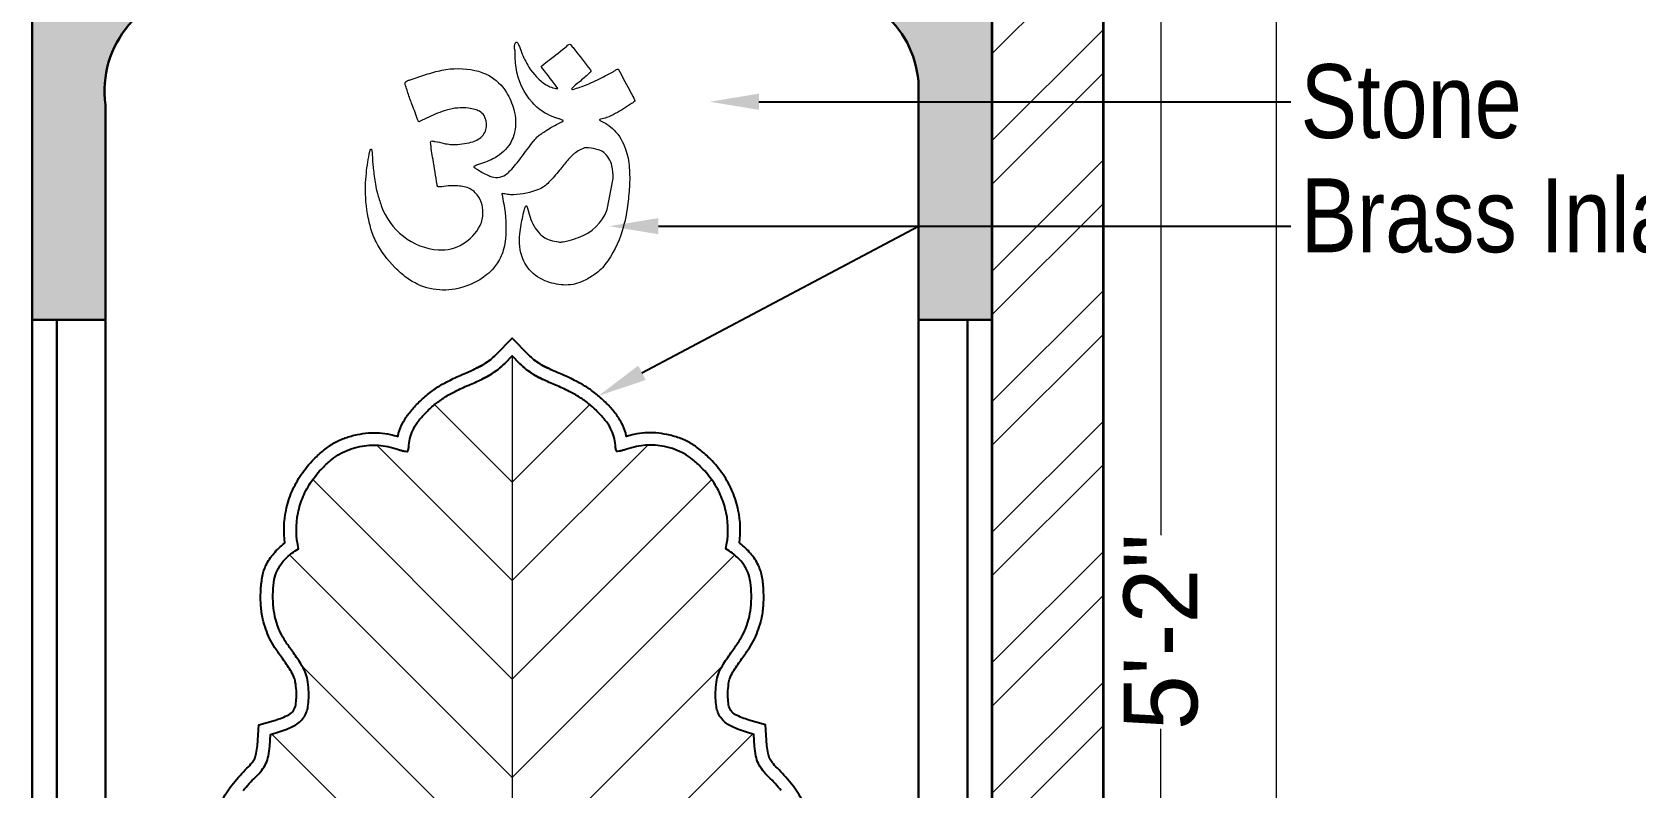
# Model space of a CAD drawing. Header units: millimetres. Extents: x 56222 to 3066687, y -650199 to -121287.
# Drawn here: x 141837.1 to 141902.2, y -185277 to -185246.3 of the extents above; entities that cross this region are included whole.
import ezdxf
from ezdxf import colors
from ezdxf.entities.mleader import LeaderData, LeaderLine
from ezdxf.math import Vec2, Vec3

# ---------------------------------------------------------------- set-up
doc = ezdxf.new("R2010")
doc.units = ezdxf.units.MM
doc.header["$MEASUREMENT"] = 0
doc.header["$PDMODE"] = 35
doc.linetypes.add('DASHED', pattern=[0.75, 0.5, -0.25])
doc.layers.get('Defpoints').update_dxf_attribs({"color": 220})
for name, color, linetype, lineweight in [('$TD_AUDIT_GENERATED_(A0BDF17)', 32, 'Continuous', 30), ('FURNITURE', 32, 'Continuous', 9), ('furniture dimensions', 1, 'DASHED', 0), ('Text', 7, 'Continuous', 15), ('wall', 7, 'Continuous', 30)]:
    doc.layers.add(name, color=color, linetype=linetype, lineweight=lineweight)
doc.layers.add('AR HATCH-7', color=7, linetype='Continuous')
doc.layers.add('hatch', color=250, linetype='Continuous', lineweight=9, transparency=0.5)
doc.styles.add('century g', font='GOTHIC.TTF')
doc.styles.add('style4', font='ARIALN.TTF')
doc.dimstyles.new('Archana', dxfattribs={"dimtxt": 2, "dimasz": 0.75, "dimexe": 0.5, "dimexo": 0.5, "dimgap": 0, "dimtad": 0, "dimzin": 0, "dimdsep": 46, "dimlunit": 4, "dimtxsty": 'century g', "dimblk": 'OBLIQUE', "dimcen": 0, "dimdle": 1, "dimclrd": 256, "dimclre": 256, "dimclrt": 256, "dimadec": 0, "dimazin": 0, "dimtfac": 1, "dimtofl": 0, "dimtmove": 1, "dimatfit": 3, "dimfxl": 1, "dimfxlon": 1, "dimtolj": 1, "dimtzin": 0, "dimlwd": -1, "dimlwe": -1, "dimarcsym": 0})

# ---------------------------------------------------------------- blocks, each defined once
blk = doc.blocks.new('_Oblique')
at = {"layer": 'wall', "color": 0, "lineweight": -2}
blk.add_line((-0.5, -0.5), (0.5, 0.5), dxfattribs=at)
blk = doc.blocks.new('*D486')
at = {"layer": 'Defpoints', "color": 0, "linetype": 'Continuous', "lineweight": 30, "transparency": 16777216}
for p in [(141872.49, -185239.601), (141882.918, -185239.601), (141872.49, -185301.75)]:
    blk.add_point(p, dxfattribs=at)
at = {"layer": 'furniture dimensions', "color": 5, "linetype": 'Continuous', "transparency": 16777216}
for p, q in [((141882.918, -185238.601), (141882.918, -185266.742)), ((141878.918, -185239.601), (141883.418, -185239.601)), ((141882.918, -185302.75), (141882.918, -185274.609))]:
    blk.add_line(p, q, dxfattribs=at)
at = {"layer": 'furniture dimensions', "color": 5, "linetype": 'ByBlock', "transparency": 16777216}
blk.add_line((141878.918, -185301.75), (141883.418, -185301.75), dxfattribs=at)
at = {"layer": 'furniture dimensions', "color": 5, "linetype": 'Continuous', "transparency": 16777216, "xscale": 1.5, "yscale": 1.5, "zscale": 1.5}
for p, rotation in [((141882.918, -185239.601), 90), ((141882.918, -185301.75), 270)]:
    blk.add_blockref('_Oblique', p, dxfattribs=dict(at, rotation=rotation))
at = {"layer": 'furniture dimensions', "linetype": 'Continuous', "lineweight": 0, "transparency": 16777216, "insert": (141882.918, -185270.675), "char_height": 3, "attachment_point": 5, "rotation": 90, "style": 'century g'}
blk.add_mtext('\\A1;5\'-2"', dxfattribs=at)

msp = doc.modelspace()

# ---------------------------------------------------------------- hatches: boundary and pattern name
at = {"layer": 'AR HATCH-7', "lineweight": 18, "true_color": 0x939598, "transparency": 33554687}
h = msp.add_hatch(dxfattribs=at)
h.set_pattern_fill('ANSI32', color=252, scale=10)
h.set_pattern_definition([(45, (2644.41, -1134.8106), (-2.65165043, 2.65165043), []), (45, (2646.1777, -1134.8106), (-2.65165043, 2.65165043), [])])
h.paths.add_polyline_path([(141880.564, -185235.601), (141876.064, -185235.601), (141876.064, -185262.103), (141880.564, -185262.103)])
h.paths.add_polyline_path([(141880.564, -185262.103), (141876.064, -185262.103), (141876.064, -185282.251), (141880.564, -185282.251)])
h.paths.add_polyline_path([(141880.564, -185282.251), (141876.064, -185282.251), (141876.064, -185293.562), (141880.564, -185293.562)])
h.paths.add_polyline_path([(141880.564, -185293.562), (141876.064, -185293.562), (141876.064, -185346.601), (141880.564, -185346.601)])
at = {"layer": 'FURNITURE', "lineweight": 30, "true_color": 0xf1e8df, "transparency": 33554687}
h = msp.add_hatch(color=254, dxfattribs=at)
h.dxf.hatch_style = 1
edge = h.paths.add_edge_path()
edge.add_line((141876.064, -185239.601), (141837.063, -185239.601))
edge.add_line((141837.063, -185239.601), (141837.064, -185257.996))
edge.add_line((141837.064, -185257.996), (141840.064, -185257.996))
edge.add_line((141840.064, -185257.996), (141840.063, -185248.601))
edge.add_arc((141844.063, -185248.601), 4, 90, 180, ccw=False)
edge.add_line((141844.063, -185244.601), (141869.064, -185244.601))
edge.add_arc((141869.064, -185248.601), 4, 0, 90, ccw=False)
edge.add_line((141873.064, -185248.601), (141873.064, -185257.996))
edge.add_line((141873.064, -185257.996), (141876.064, -185257.996))
edge.add_line((141876.064, -185257.996), (141876.064, -185239.601))

# ---------------------------------------------------------------- linework, layer by layer
at = {"layer": '$TD_AUDIT_GENERATED_(A0BDF17)', "linetype": 'Continuous', "lineweight": 25, "ltscale": 2, "elevation": 0.259}
for points in [[(141844.802, -185277.473, -0.037321), (141845.247, -185276.816, -0.033715), (141845.792, -185276.215, 0.03399), (141846.003, -185275.983, 0.059375), (141846.106, -185275.814, 0.058071), (141846.17, -185275.619, 0.031069), (141846.216, -185275.288), (141846.278, -185274.459), (141846.944, -185274.26, 0.047452), (141847.487, -185274.041, 0.11926), (141847.681, -185273.872, 0.120288), (141847.774, -185273.637, 0.048716), (141847.797, -185273.063, 0.029208), (141847.756, -185272.709, 0.056447), (141847.694, -185272.498, 0.044127), (141847.557, -185272.24, 0.011942), (141847.23, -185271.762, -0.011658), (141846.928, -185271.32, -0.028626), (141846.713, -185270.944, -0.034013), (141846.558, -185270.572, -0.024147), (141846.441, -185270.163, -0.040185), (141846.358, -185269.611, -0.028816), (141846.351, -185269.018, -0.029157), (141846.41, -185268.461, -0.072514), (141846.564, -185267.974, -0.062621), (141846.882, -185267.486, -0.055887), (141847.309, -185267.082, -0.002858), (141847.335, -185267.063, -0.086744), (141847.378, -185265.738, -0.04945), (141847.615, -185264.981, -0.048683), (141847.999, -185264.278, -0.046634), (141848.513, -185263.656, -0.025646), (141848.92, -185263.287, -0.041705), (141849.337, -185263.001, -0.04425), (141849.785, -185262.795, -0.033826), (141850.277, -185262.658, -0.033018), (141850.723, -185262.595, -0.035832), (141851.169, -185262.594, -0.034796), (141851.617, -185262.657, -0.018677), (141851.921, -185262.733, -0.015028), (141851.953, -185262.606, -0.051007), (141852.125, -185262.178, -0.045911), (141852.388, -185261.772, -0.030632), (141852.728, -185261.391, -0.023823), (141853.13, -185261.029, -0.029739), (141853.549, -185260.725, -0.026834), (141854.026, -185260.456, -0.01467), (141854.603, -185260.191, 0.01056), (141855.106, -185259.965, 0.025261), (141855.436, -185259.788, 0.031824), (141855.68, -185259.618, 0.030833), (141855.905, -185259.416), (141856.564, -185258.744), (141857.222, -185259.416, 0.030833), (141857.447, -185259.618, 0.031824), (141857.691, -185259.788, 0.025261), (141858.021, -185259.965, 0.025261)], [(141868.325, -185277.473, 0.037321), (141867.88, -185276.816, 0.033715), (141867.335, -185276.215, -0.03399), (141867.124, -185275.983, -0.059375), (141867.021, -185275.814, -0.058071), (141866.957, -185275.619, -0.031069), (141866.911, -185275.288), (141866.849, -185274.459), (141866.183, -185274.26, -0.047452), (141865.64, -185274.041, -0.11926), (141865.447, -185273.872, -0.120288), (141865.354, -185273.637, -0.048716), (141865.33, -185273.063, -0.029208), (141865.371, -185272.709, -0.056447), (141865.433, -185272.498, -0.044127), (141865.57, -185272.24, -0.011942), (141865.897, -185271.762, 0.011658), (141866.199, -185271.32, 0.028626), (141866.414, -185270.944, 0.034013), (141866.569, -185270.572, 0.024147), (141866.686, -185270.163, 0.040185), (141866.769, -185269.611, 0.028816), (141866.776, -185269.018, 0.029157), (141866.718, -185268.461, 0.072514), (141866.563, -185267.974, 0.062621), (141866.245, -185267.486, 0.055887), (141865.818, -185267.082, 0.002858), (141865.792, -185267.063, 0.086744), (141865.75, -185265.738, 0.04945), (141865.513, -185264.981, 0.048683), (141865.128, -185264.278, 0.046634), (141864.614, -185263.656, 0.025646), (141864.207, -185263.287, 0.041705), (141863.79, -185263.001, 0.04425), (141863.342, -185262.795, 0.033826), (141862.851, -185262.658, 0.033018), (141862.404, -185262.595, 0.035832), (141861.959, -185262.594, 0.034796), (141861.51, -185262.657, 0.018677), (141861.207, -185262.733, 0.015028), (141861.174, -185262.606, 0.051007), (141861.002, -185262.178, 0.045911), (141860.739, -185261.772, 0.030632), (141860.399, -185261.391, 0.023823), (141859.997, -185261.029, 0.029739), (141859.578, -185260.725, 0.026834), (141859.101, -185260.456, 0.01467), (141858.524, -185260.191, -0.01056), (141858.021, -185259.965, -0.025261), (141857.691, -185259.788, -0.031824), (141857.447, -185259.618, -0.030833), (141857.222, -185259.416), (141856.564, -185258.744), (141855.905, -185259.416, -0.030833), (141855.68, -185259.618, -0.031824), (141855.436, -185259.788, -0.025261), (141855.106, -185259.965, -0.025261)], [(141845.639, -185277.126, -0.033715), (141846.139, -185276.576, 0.03399), (141846.395, -185276.293, 0.059375), (141846.561, -185276.023, 0.058071), (141846.66, -185275.718, 0.031069), (141846.714, -185275.325), (141846.751, -185274.84), (141847.087, -185274.74, 0.047452), (141847.717, -185274.484, 0.11926), (141848.088, -185274.161, 0.120288), (141848.269, -185273.706, 0.048716), (141848.296, -185273.034, 0.029208), (141848.248, -185272.622, 0.056447), (141848.155, -185272.304, 0.044127), (141847.976, -185271.968, 0.011942), (141847.636, -185271.47, -0.011658), (141847.347, -185271.048, -0.028626), (141847.16, -185270.721, -0.034013), (141847.031, -185270.412, -0.024147), (141846.928, -185270.05, -0.040185), (141846.857, -185269.576, -0.028816), (141846.851, -185269.041, -0.029157), (141846.903, -185268.542, -0.072514), (141847.014, -185268.193, -0.062621), (141847.264, -185267.809, -0.055887), (141847.61, -185267.482, -0.035635), (141847.889, -185267.301, -0.110434), (141847.867, -185265.839, -0.04945), (141848.075, -185265.177, -0.048683), (141848.412, -185264.559, -0.046634), (141848.867, -185264.009, -0.025646), (141849.236, -185263.674, -0.041705), (141849.585, -185263.435, -0.04425), (141849.953, -185263.267, -0.033826), (141850.379, -185263.147, -0.033018), (141850.76, -185263.094, -0.035832), (141851.134, -185263.093, -0.034796), (141851.514, -185263.146, -0.028001), (141851.912, -185263.254, 0.010175), (141852.051, -185263.297, 0.014758), (141852.176, -185263.329, 0.01028), (141852.279, -185263.35, 0.18541), (141852.312, -185263.344, 0.17417), (141852.331, -185263.32, 0.022736), (141852.348, -185263.259, 0.024245), (141852.363, -185263.181, 0.018084), (141852.372, -185263.094, -0.053163), (141852.434, -185262.744, -0.051007), (141852.568, -185262.41, -0.045911), (141852.781, -185262.081, -0.030632), (141853.08, -185261.746, -0.023823), (141853.447, -185261.415, -0.029739), (141853.818, -185261.147, -0.026834), (141854.248, -185260.904, -0.01467), (141854.798, -185260.652, 0.01056), (141855.321, -185260.417, 0.025261), (141855.695, -185260.215, 0.031824), (141855.991, -185260.009, 0.030833), (141856.262, -185259.766), (141856.564, -185259.458), (141856.865, -185259.766, 0.030833), (141857.136, -185260.009, 0.031824), (141857.432, -185260.215, 0.025261), (141857.806, -185260.417)], [(141867.488, -185277.126, 0.033715), (141866.988, -185276.576, -0.03399), (141866.732, -185276.293, -0.059375), (141866.567, -185276.023, -0.058071), (141866.467, -185275.718, -0.031069), (141866.413, -185275.325), (141866.376, -185274.84), (141866.04, -185274.74, -0.047452), (141865.41, -185274.484, -0.11926), (141865.039, -185274.161, -0.120288), (141864.858, -185273.706, -0.048716), (141864.831, -185273.034, -0.029208), (141864.879, -185272.622, -0.056447), (141864.973, -185272.304, -0.044127), (141865.151, -185271.968, -0.011942), (141865.491, -185271.47, 0.011658), (141865.78, -185271.048, 0.028626), (141865.967, -185270.721, 0.034013), (141866.096, -185270.412, 0.024147), (141866.199, -185270.05, 0.040185), (141866.27, -185269.576, 0.028816), (141866.277, -185269.041, 0.029157), (141866.224, -185268.542, 0.072514), (141866.113, -185268.193, 0.062621), (141865.863, -185267.809, 0.055887), (141865.517, -185267.482, 0.035635), (141865.238, -185267.301, 0.110434), (141865.26, -185265.839, 0.04945), (141865.052, -185265.177, 0.048683), (141864.715, -185264.559, 0.046634), (141864.26, -185264.009, 0.025646), (141863.891, -185263.674, 0.041705), (141863.542, -185263.435, 0.04425), (141863.175, -185263.267, 0.033826), (141862.748, -185263.147, 0.033018), (141862.368, -185263.094, 0.035832), (141861.993, -185263.093, 0.034796), (141861.613, -185263.146, 0.028001), (141861.215, -185263.254, -0.010175), (141861.076, -185263.297, -0.014758), (141860.951, -185263.329, -0.01028), (141860.848, -185263.35, -0.18541), (141860.815, -185263.344, -0.17417), (141860.797, -185263.32, -0.022736), (141860.779, -185263.259, -0.024245), (141860.764, -185263.181, -0.018084), (141860.755, -185263.094, 0.053163), (141860.694, -185262.744, 0.051007), (141860.56, -185262.41, 0.045911), (141860.346, -185262.081, 0.030632), (141860.047, -185261.746, 0.023823), (141859.681, -185261.415, 0.029739), (141859.31, -185261.147, 0.026834), (141858.879, -185260.904, 0.01467), (141858.329, -185260.652, -0.01056), (141857.806, -185260.417, -0.025261), (141857.432, -185260.215, -0.031824), (141857.136, -185260.009, -0.030833), (141856.865, -185259.766), (141856.564, -185259.458), (141856.262, -185259.766, -0.030833), (141855.991, -185260.009, -0.031824), (141855.695, -185260.215, -0.025261), (141855.321, -185260.417)]]:
    msp.add_lwpolyline(points, format="xyb", dxfattribs=at)
at = {"layer": 'FURNITURE', "lineweight": 0}
msp.add_line((141837.063, -185241.601, 0.259), (141837.063, -185270.73, 0.259), dxfattribs=at)
at = {"layer": 'FURNITURE', "lineweight": 30}
for p, q in [((141837.064, -185257.996, 0.259), (141840.064, -185257.996, 0.259)), ((141873.064, -185257.996, 0.259), (141876.064, -185257.996, 0.259))]:
    msp.add_line(p, q, dxfattribs=at)
at = {"layer": 'FURNITURE', "lineweight": 13}
msp.add_line((141856.564, -185259.458, 0.259), (141856.564, -185297.523, 0.259), dxfattribs=at)
at = {"layer": 'FURNITURE', "lineweight": 5}
for p, q in [((141856.564, -185264.593, 0.259), (141853.414, -185261.443, 0.259)), ((141856.564, -185264.593, 0.259), (141859.731, -185261.425, 0.259)), ((141856.564, -185268.593, 0.259), (141851.06, -185263.089, 0.259)), ((141856.564, -185268.593, 0.259), (141862.06, -185263.097, 0.259)), ((141856.564, -185272.593, 0.259), (141848.461, -185264.49, 0.259)), ((141856.564, -185272.593, 0.259), (141864.681, -185264.475, 0.259)), ((141856.564, -185276.593, 0.259), (141847.522, -185267.551, 0.259)), ((141856.564, -185276.593, 0.259), (141865.605, -185267.551, 0.259)), ((141856.564, -185280.593, 0.259), (141848.035, -185272.064, 0.259)), ((141856.564, -185280.593, 0.259), (141865.092, -185272.064, 0.259)), ((141856.564, -185284.593, 0.259), (141846.797, -185274.826, 0.259)), ((141856.564, -185284.593, 0.259), (141866.33, -185274.826, 0.259))]:
    msp.add_line(p, q, dxfattribs=at)
at = {"layer": 'FURNITURE', "lineweight": 0, "elevation": 0.259}
msp.add_lwpolyline([(141837.063, -185239.601), (141876.064, -185239.601), (141876.064, -185346.601), (141837.063, -185346.601)], close=True, dxfattribs=at)
at = {"layer": 'FURNITURE', "lineweight": 30, "elevation": 0.259}
msp.add_lwpolyline([(141837.063, -185239.601), (141876.064, -185239.601), (141876.064, -185346.601), (141837.063, -185346.601)], close=True, dxfattribs=at)
msp.add_lwpolyline([(141840.063, -185346.601), (141840.049, -185249.259, -0.454845), (141844.063, -185244.601), (141869.064, -185244.601, -0.435086), (141873.064, -185248.919), (141873.064, -185346.601)], format="xyb", dxfattribs=at)
at = {"layer": 'FURNITURE', "elevation": 0.259}
msp.add_lwpolyline([(141858.423, -185248.603, 0.011402), (141857.792, -185247.783, -0.047902), (141857.748, -185247.715, -0.393716), (141857.772, -185247.678, -0.009311), (141858.075, -185247.435, 0.007282), (141858.787, -185246.875, -0.248787), (141858.907, -185246.797, -0.192831), (141858.946, -185246.823, 0.00447), (141859.066, -185246.976, 0.00003), (141859.741, -185247.843, -0.147495), (141859.763, -185247.903, -0.208983), (141859.745, -185247.929, -0.001548), (141859.675, -185247.996, -0.016147), (141859.285, -185248.336, 0.048852), (141858.977, -185248.61, 0.259218), (141858.991, -185248.629, 0.248037), (141859.037, -185248.636, -0.001345), (141859.314, -185248.546, 0.040148), (141860.027, -185248.24, 0.020795), (141860.661, -185247.918, 0.004363), (141860.769, -185247.847, -0.041069), (141860.84, -185247.808, -0.275398), (141860.881, -185247.829, -0.005478), (141861.4, -185248.798, 0.000393), (141861.537, -185249.055, -0.221068), (141861.542, -185249.118, -0.054178), (141861.413, -185249.215, -0.022282), (141860.751, -185249.619, -0.032131), (141860.399, -185249.783, -0.048153), (141860.149, -185249.849, 0.318224), (141860.114, -185249.867, 0.31203), (141860.122, -185249.889, 0.114085), (141860.175, -185249.924, -0.025018), (141860.405, -185250.043, -0.059178), (141860.703, -185250.29, -0.11461), (141861.171, -185251.058, -0.06133), (141861.322, -185251.818, -0.036842), (141861.324, -185252.593, -0.015914), (141861.251, -185253.366, -0.042952), (141861.033, -185254.376, -0.088918), (141860.333, -185255.755, -0.079993), (141859.859, -185256.193, -0.043601), (141859.406, -185256.446, -0.118722), (141858.648, -185256.58, -0.084859), (141857.893, -185256.411, -0.132876), (141857.184, -185255.863, -0.066664), (141857, -185255.521, -0.120663), (141856.871, -185254.503, -0.020447), (141856.929, -185254.119, -0.009537), (141857.067, -185253.487, -0.173318), (141857.124, -185253.373, -0.45855), (141857.166, -185253.382, -0.034707), (141857.19, -185253.46, 0.005532), (141857.296, -185253.833, 0.113485), (141857.685, -185254.498, 0.148515), (141858.123, -185254.762, 0.021216), (141858.439, -185254.832, 0.07541), (141858.633, -185254.829, 0.034241), (141858.885, -185254.77, 0.011087), (141859.256, -185254.656, 0.219034), (141860.427, -185253.519), (141860.672, -185252.255, 0.063), (141860.613, -185251.743, 0.176865), (141860.284, -185251.198, 0.098506), (141860.052, -185251.085, 0.027958), (141859.67, -185251.012, 0.056269), (141859.54, -185251.01, 0.082244), (141859.417, -185251.046, 0.030528), (141859.188, -185251.169, 0.046217), (141858.987, -185251.332, 0.024064), (141858.811, -185251.52, 0.007393), (141858.484, -185251.922, -0.023152), (141858.057, -185252.408, -0.112283), (141857.636, -185252.702, -0.090623), (141856.629, -185252.917, -0.039932), (141856.371, -185252.9, 0.04609), (141856.155, -185252.871, 0.500609), (141856.154, -185252.909, 0.007727), (141856.222, -185253.291, -0.072742), (141856.29, -185254.708, -0.032457), (141856.225, -185255.091, -0.091035), (141855.964, -185255.68, -0.021595), (141855.813, -185255.891, -0.062628), (141855.537, -185256.162, -0.120501), (141854.254, -185256.752, -0.206879), (141852.288, -185256.293, -0.047348), (141851.801, -185255.867, -0.074031), (141851.035, -185254.828, -0.053834), (141850.805, -185254.224, -0.01867), (141850.718, -185253.845, -0.052654), (141850.602, -185252.559, -0.016043), (141850.641, -185252.043, -0.031778), (141850.784, -185251.15, -0.220327), (141850.825, -185251.065, -0.396764), (141850.855, -185251.068, -0.040833), (141850.875, -185251.195, -0.011552), (141850.895, -185251.583, 0.016186), (141850.92, -185251.84, 0.012733), (141851.007, -185252.481, 0.022646), (141851.093, -185252.86, 0.02018), (141851.245, -185253.354, 0.148055), (141852.144, -185254.598, 0.152566), (141853.571, -185255.159, 0.298114), (141855.261, -185254.161, 0.118675), (141855.374, -185253.659, 0.204229), (141855.066, -185252.831, 0.143715), (141854.613, -185252.592, 0.03467), (141854.355, -185252.558, 0.041167), (141853.968, -185252.56, -0.003912), (141853.614, -185252.6, -0.179179), (141853.538, -185252.578, -0.208144), (141853.512, -185252.503, -0.000169), (141853.348, -185251.481, -0.021539), (141853.249, -185250.776, -0.271928), (141853.27, -185250.735, -0.132343), (141853.415, -185250.749, -0.017116), (141853.795, -185250.828, 0.027108), (141854.05, -185250.87, 0.054756), (141854.438, -185250.865, 0.024048), (141854.821, -185250.8, 0.119542), (141855.288, -185250.588, 0.21228), (141855.518, -185250.139, 0.14778), (141855.42, -185249.7, 0.1346), (141855.232, -185249.525, 0.057059), (141855.05, -185249.451, 0.041414), (141854.796, -185249.402, 0.108706), (141853.9, -185249.478, 0.037965), (141853.176, -185249.757, -0.01193), (141852.826, -185249.923, -0.407205), (141852.758, -185249.942, -0.137074), (141852.748, -185249.92, 0.005147), (141852.735, -185249.891, 0.005524), (141852.503, -185249.257, -0.01819), (141852.329, -185248.781, 0.007787), (141852.258, -185248.541, -0.006025), (141852.213, -185248.418, -0.206177), (141852.221, -185248.358, -0.158786), (141852.297, -185248.287, -0.0358), (141852.418, -185248.246, 0.004373), (141852.737, -185248.137, -0.010963), (141853.381, -185247.937, -0.02073), (141853.709, -185247.857, -0.102684), (141855.052, -185247.862, -0.068416), (141855.607, -185248.063, -0.132733), (141856.329, -185248.76, -0.067797), (141856.633, -185249.455, -0.113494), (141856.66, -185250.378, -0.107232), (141856.422, -185250.915, -0.124878), (141855.784, -185251.459, -0.029489), (141855.475, -185251.593, -0.000508), (141855.156, -185251.704, 0.043786), (141855.003, -185251.774, 0.315454), (141855.003, -185251.784, 0.144038), (141855.026, -185251.806, -0.007698), (141855.132, -185251.873, 0.04142), (141855.574, -185252.122, 0.035302), (141855.732, -185252.181, 0.270386), (141856.365, -185252.05, 0.025891), (141856.487, -185251.933, 0.024568), (141856.92, -185251.415, -0.001131), (141857.426, -185250.74, -0.024865), (141857.536, -185250.612, -0.036641), (141857.662, -185250.5, -0.019599), (141857.8, -185250.402, -0.007846), (141858.085, -185250.222, -0.019413), (141858.526, -185249.979, 0.003232), (141858.625, -185249.932, 0.552203), (141858.63, -185249.897, 0.028912), (141858.574, -185249.867, 0.039404), (141858.453, -185249.828, -0.021936), (141858.293, -185249.774, -0.03367), (141857.91, -185249.597, -0.084803), (141857.386, -185249.174, -0.149867), (141856.723, -185247.739, -0.050896), (141856.692, -185247.066, -0.276236), (141856.718, -185246.72, -0.340347), (141856.769, -185246.722, -0.095975), (141856.795, -185246.754, -0.027271), (141856.822, -185246.812, -0.028847), (141856.886, -185246.968, 0.01348), (141857.004, -185247.284, 0.025539), (141857.08, -185247.434, 0.006577), (141857.245, -185247.729, 0.116289), (141857.947, -185248.447, 0.037739), (141858.096, -185248.526, 0.069937), (141858.339, -185248.593, 0.01313)], format="xyb", close=True, dxfattribs=at)
at = {"layer": 'FURNITURE', "lineweight": 30, "elevation": 0.259}
for points in [[(141837.063, -185346.601), (141837.063, -185250.601)], [(141876.064, -185250.601), (141876.064, -185346.601)], [(141838.063, -185346.601), (141838.063, -185257.996)], [(141875.064, -185257.996), (141875.064, -185346.601)]]:
    msp.add_lwpolyline(points, dxfattribs=at)
at = {"layer": 'furniture dimensions', "color": 5, "linetype": 'Continuous', "lineweight": 0, "elevation": 0.259}
msp.add_lwpolyline([(141887.591, -185214.46), (141887.591, -185280.645), (141886.33, -185281.426), (141888.764, -185281.676), (141887.591, -185282.513), (141887.591, -185351.642)], dxfattribs=at)
at = {"layer": 'hatch', "lineweight": 35, "transparency": 33554687, "elevation": 0.259}
msp.add_lwpolyline([(141876.064, -185235.601), (141880.564, -185235.601), (141880.564, -185346.601), (141876.064, -185346.601)], close=True, dxfattribs=at)

# ---------------------------------------------------------------- dimensions: what is measured, and where the dimension line sits
at = {"layer": 'furniture dimensions', "color": 5, "linetype": 'Continuous', "lineweight": 0}
dim = msp.add_linear_dim(base=(141882.918, -185239.601, 0.259), p1=(141872.49, -185301.75, 0.259), p2=(141872.49, -185239.601, 0.259), angle=90, dimstyle='Archana', override={"dimtxt": 3, "dimasz": 1.5, "dimdec": 0, "dimclrd": 5, "dimclre": 5, "dimfxl": 4}, dxfattribs=at)
dim.commit()
dim.dimension.update_dxf_attribs({"geometry": '*D486', "text_midpoint": (141882.918, -185270.675, 0.259)})

# ---------------------------------------------------------------- leaders
at = {"layer": 'Text', "color": 1, "lineweight": 0, "ltscale": 20}
ml = msp.add_multileader_mtext('Standard', dxfattribs=at)
ml.set_content('Stone', color=1, style='style4')
ml.set_leader_properties()
ml.build(insert=Vec2(0, 0))
ml.multileader.update_dxf_attribs({"dogleg_length": 2.025, "arrow_head_size": 2})
ctx = ml.context
ctx.base_point, ctx.char_height, ctx.arrow_head_size, ctx.landing_gap_size, ctx.plane_origin = Vec3(141888.19, -185249.137, 0.259), 3, 2, 0.4, Vec3(141821.155, -185249.137, 0.259)
notes = []
notes.append((ctx, [(0, (1, 1, 0), (141886.166, -185249.137, 0.259), (1, 0), 2.025, [(0, [(141864.585, -185249.137, 0.259)], 0, [])])]))
ctx.mtext.insert = Vec3(141888.59, -185247.611, 0.259)
ml = msp.add_multileader_mtext('Standard', dxfattribs=at)
ml.set_content('Brass Inlay', color=1, style='style4')
ml.set_leader_properties()
ml.build(insert=Vec2(0, 0))
ml.multileader.update_dxf_attribs({"dogleg_length": 2.025, "arrow_head_size": 2})
ctx = ml.context
ctx.base_point, ctx.char_height, ctx.arrow_head_size, ctx.landing_gap_size, ctx.plane_origin = Vec3(141888.19, -185254.192, 0.259), 3, 2, 0.4, Vec3(141821.155, -185254.192, 0.259)
notes.append((ctx, [(0, (1, 1, 0), (141886.166, -185254.192, 0.259), (1, 0), 2.025, [(0, [(141860.507, -185254.192, 0.259)], 0, [])])]))
ctx.mtext.insert = Vec3(141888.59, -185252.251, 0.259)
ml = msp.add_multileader_mtext('Standard', dxfattribs=at)
ml.set_content('', color=1, style='style4')
ml.set_leader_properties()
ml.build(insert=Vec2(0, 0))
ml.multileader.update_dxf_attribs({"dogleg_length": 2.025, "arrow_head_size": 2})
ctx = ml.context
ctx.base_point, ctx.char_height, ctx.arrow_head_size, ctx.landing_gap_size, ctx.plane_origin = Vec3(141875.089, -185254.192, 0.259), 3, 2, 0.4, Vec3(141860.069, -185261.087, 0.259)
notes.append((ctx, [(0, (1, 1, 0), (141873.064, -185254.192, 0.259), (1, 0), 2.025, [(0, [(141860.069, -185261.087, 0.259)], 0, [])])]))
ctx.mtext.insert = Vec3(141875.489, -185252.692, 0.259)
for ctx, leaders in notes:
    for number, flags, end, landing, length, lines in leaders:
        leader = LeaderData()
        leader.index, (leader.has_last_leader_line, leader.has_dogleg_vector, leader.attachment_direction) = number, flags
        leader.last_leader_point, leader.dogleg_vector, leader.dogleg_length = Vec3(end), Vec3(landing), length
        for number, points, colour, breaks in lines:
            line = LeaderLine()
            line.index, line.vertices, line.color, line.breaks = number, Vec3.list(points), colors.encode_raw_color(colour), breaks
            leader.lines.append(line)
        ctx.leaders.append(leader)

doc.saveas('drawing.dxf')
